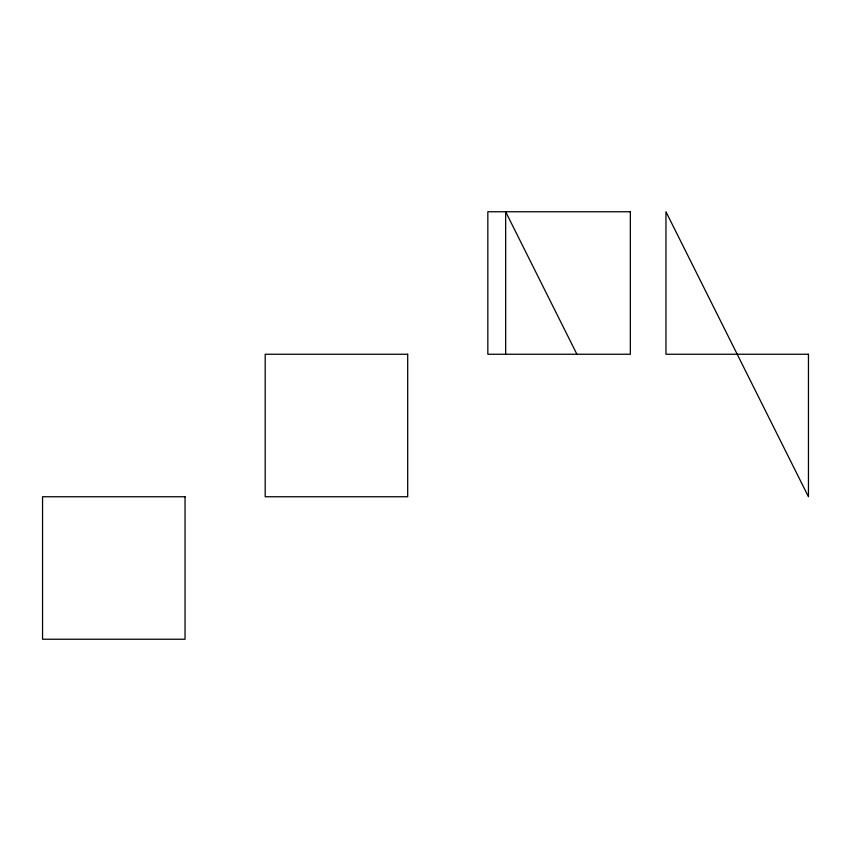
<?xml version="1.0" encoding="UTF-8"?>
<svg xmlns="http://www.w3.org/2000/svg" width="851" height="851" viewBox="0 0 851 851"><rect width="100%" height="100%" fill="white"/><g stroke="black" fill="none" stroke-linecap="round" stroke-linejoin="round"><path stroke-width="1.28" d="M576.904 354.25L505.654 211.761L505.654 354.25M630.336 211.761L487.836 211.761L487.836 354.25L630.336 354.25L630.336 211.761M407.693 354.25L265.193 354.25L265.193 496.75L407.693 496.75L407.693 354.25M808.45 354.25L665.961 354.25L665.961 211.761L808.45 496.75L808.45 354.25M185.039 496.75L42.55 496.75L42.55 639.239L185.039 639.239L185.039 496.75"/></g></svg>
